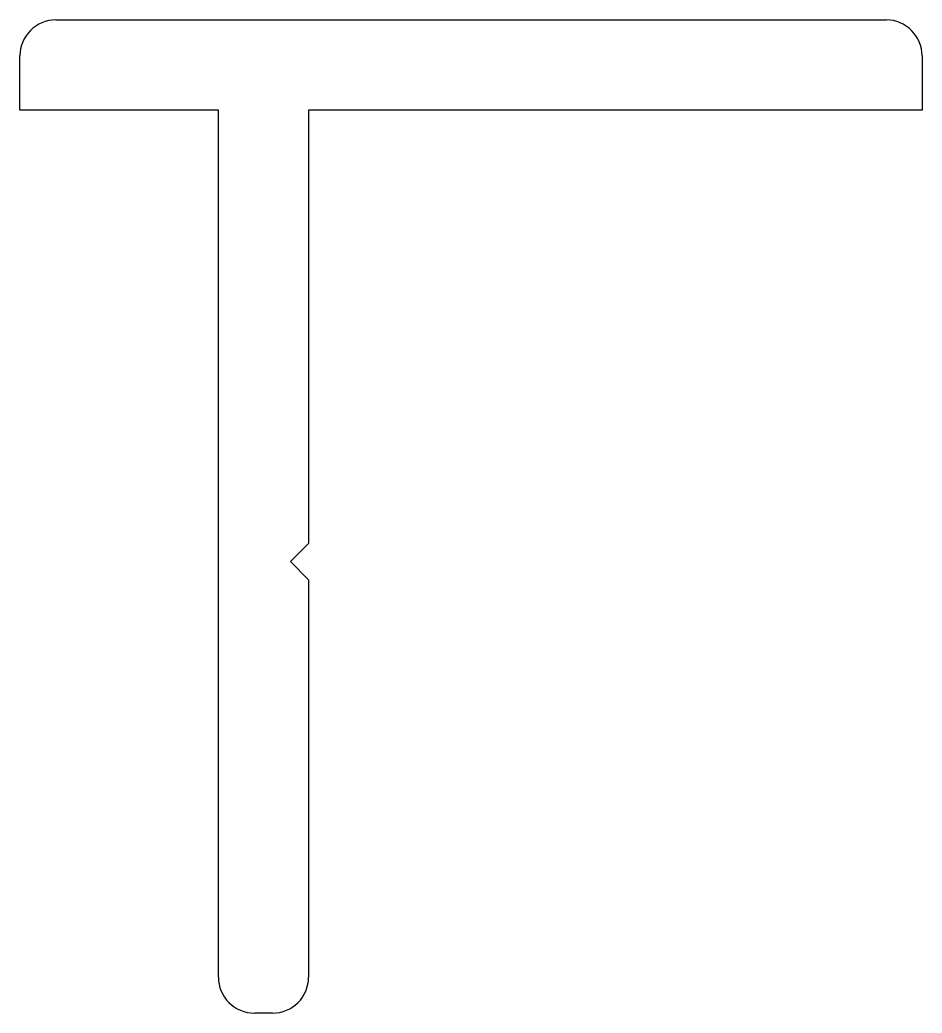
# Model space of a CAD drawing. Extents: x -373 to 177, y -126 to 236.
# Drawn here: x 151.59 to 176.59, y 208.56 to 236.06 of the extents above; entities outside this region: 7.
import ezdxf

# ---------------------------------------------------------------- set-up
doc = ezdxf.new("R2010")
doc.units = 0
doc.header["$LTSCALE"] = 1.5
doc.layers.get('0').update_dxf_attribs({"linetype": 'CONTINUOUS'})
doc.layers.add('ANA', color=220, linetype='CONTINUOUS')

msp = doc.modelspace()

# ---------------------------------------------------------------- linework, layer by layer
at = {"color": 7}
for points in [[(-339.951, -114.837, 0.06507), (-339.951, -114.837)], [(-338.951, -115.101, 0.081835), (-338.951, -115.101)], [(-372.6, -117.765, 0.104494), (-372.6, -117.765)], [(-367.233, -125.324, 0.106869), (-367.233, -125.324)], [(-339.951, -125.324, 0.030307), (-339.951, -125.324)], [(-367.592, -126.324, 0.105916), (-367.592, -126.324)], [(-339.592, -126.324, 0.032158), (-339.592, -126.324)]]:
    msp.add_lwpolyline(points, format="xyb", dxfattribs=at)
at = {"layer": 'ANA'}
for p, q in [((152.587, 236.063), (175.587, 236.063)), ((151.587, 233.563), (151.587, 235.063)), ((176.587, 235.063), (176.587, 233.563)), ((157.087, 233.563), (151.587, 233.563)), ((157.087, 209.563), (157.087, 233.563)), ((176.587, 233.563), (159.587, 233.563)), ((159.587, 233.563), (159.587, 221.563)), ((159.587, 221.563), (159.087, 221.063)), ((159.087, 221.063), (159.587, 220.563)), ((159.587, 220.563), (159.587, 209.563)), ((158.587, 208.563), (158.087, 208.563))]:
    msp.add_line(p, q, dxfattribs=at)
for centre, start, end in [((152.587, 235.063), 90, 180), ((175.587, 235.063), 0, 90), ((158.087, 209.563), 180, 270), ((158.587, 209.563), 270, 360)]:
    msp.add_arc(centre, 1, start, end, dxfattribs=at)

doc.saveas('drawing.dxf')
